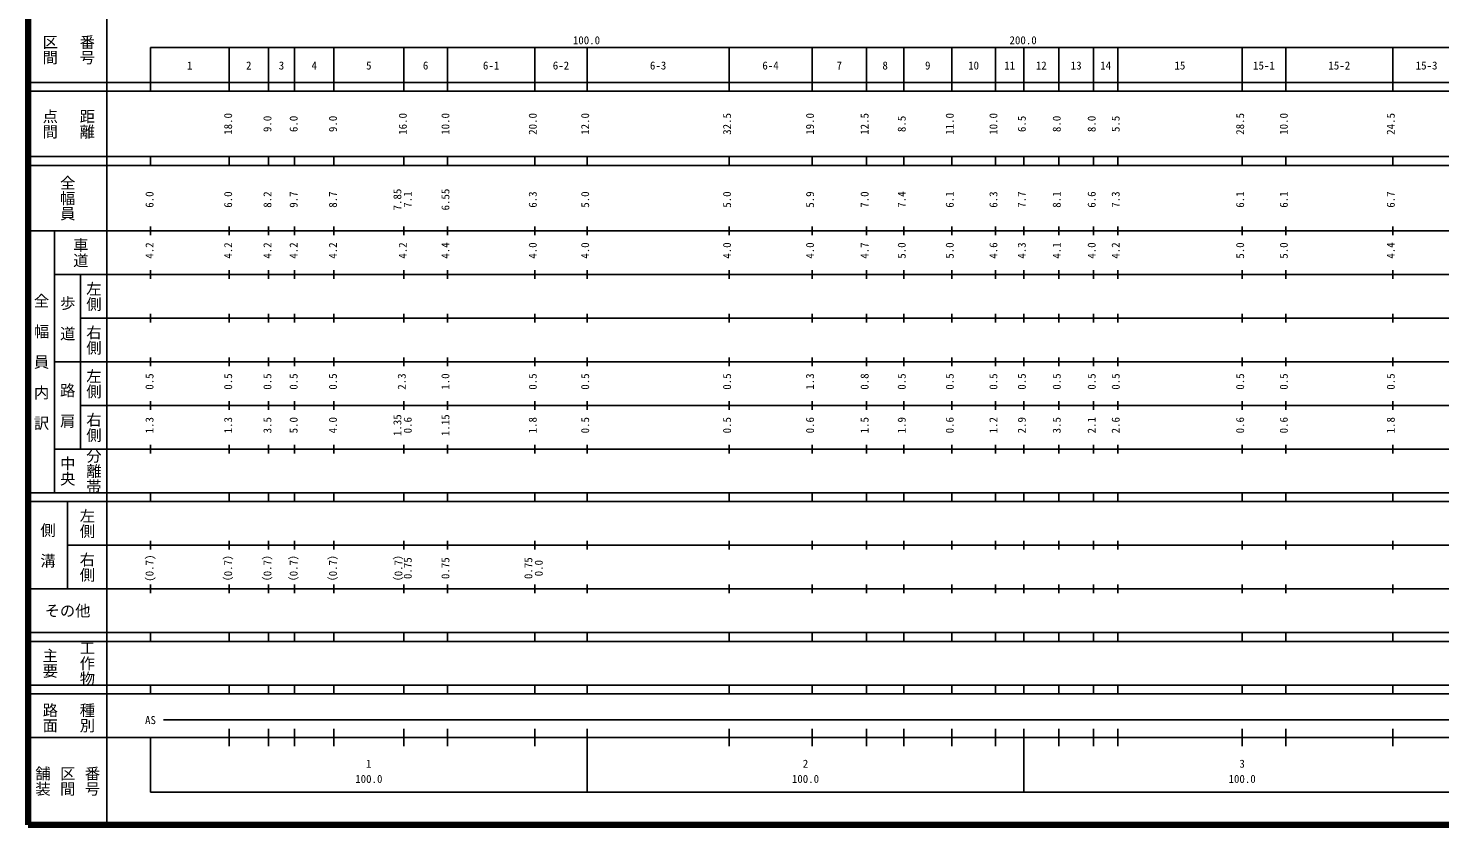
# Model space of a CAD drawing. Units: millimetres, scale not verified. Extents: x 40000 to 680000, y 20000 to 380000.
# Drawn here: x 40000 to 363266, y 20000 to 202409 of the extents above; entities that cross this region are included whole.
import ezdxf
from ezdxf.enums import TextEntityAlignment as Align

# ---------------------------------------------------------------- set-up
doc = ezdxf.new("R2010")
doc.units = ezdxf.units.MM
doc.header["$LTSCALE"] = 1000
doc.layers.add('M-TTL', color=2, linetype='Continuous', lineweight=140)
doc.layers.add('M-TTL-BAND', color=7, linetype='Continuous', lineweight=25)
doc.styles.add('@ＭＳ ゴシック', font='')
doc.styles.add('ＭＳ ゴシック', font='')
doc.styles.get('@ＭＳ ゴシック').set_extended_font_data('@MS Gothic')
doc.styles.get('ＭＳ ゴシック').set_extended_font_data('MS Gothic')

msp = doc.modelspace()

# ---------------------------------------------------------------- linework, layer by layer
at = {"layer": 'M-TTL'}
for p, q in [((40000, 380000), (40000, 20000)), ((40000, 20000), (680000, 20000))]:
    msp.add_line(p, q, dxfattribs=at)
at = {"layer": 'M-TTL-BAND'}
for p, q in [((58000, 370000), (58000, 20000)), ((68000, 198000), (579000, 198000)), ((68000, 198000), (68000, 188000)), ((86000, 188000), (86000, 198000)), ((95000, 188000), (95000, 198000)), ((101000, 188000), (101000, 198000)), ((110000, 188000), (110000, 198000)), ((126000, 188000), (126000, 198000)), ((136000, 188000), (136000, 198000)), ((156000, 188000), (156000, 198000)), ((168000, 188000), (168000, 198000)), ((168000, 188000), (168000, 198000)), ((200500, 188000), (200500, 198000)), ((219500, 188000), (219500, 198000)), ((232000, 188000), (232000, 198000)), ((240500, 188000), (240500, 198000)), ((251500, 188000), (251500, 198000)), ((261500, 188000), (261500, 198000)), ((268000, 188000), (268000, 198000)), ((268000, 188000), (268000, 198000)), ((276000, 188000), (276000, 198000)), ((284000, 188000), (284000, 198000)), ((289500, 188000), (289500, 198000)), ((318000, 188000), (318000, 198000)), ((328000, 188000), (328000, 198000)), ((352500, 188000), (352500, 198000)), ((40000, 190000), (579000, 190000)), ((40000, 188000), (579000, 188000)), ((40000, 173000), (579000, 173000)), ((68000, 171000), (68000, 173000)), ((86000, 171000), (86000, 173000)), ((95000, 171000), (95000, 173000)), ((101000, 171000), (101000, 173000)), ((110000, 171000), (110000, 173000)), ((126000, 171000), (126000, 173000)), ((136000, 171000), (136000, 173000)), ((156000, 171000), (156000, 173000)), ((168000, 171000), (168000, 173000)), ((200500, 171000), (200500, 173000)), ((219500, 171000), (219500, 173000)), ((232000, 171000), (232000, 173000)), ((240500, 171000), (240500, 173000)), ((251500, 171000), (251500, 173000)), ((261500, 171000), (261500, 173000)), ((268000, 171000), (268000, 173000)), ((276000, 171000), (276000, 173000)), ((284000, 171000), (284000, 173000)), ((289500, 171000), (289500, 173000)), ((318000, 171000), (318000, 173000)), ((328000, 171000), (328000, 173000)), ((352500, 171000), (352500, 173000)), ((40000, 171000), (579000, 171000)), ((40000, 156000), (579000, 156000)), ((46000, 96000), (46000, 156000)), ((68000, 155000), (68000, 157000)), ((86000, 155000), (86000, 157000)), ((95000, 155000), (95000, 157000)), ((101000, 155000), (101000, 157000)), ((110000, 155000), (110000, 157000)), ((126000, 155000), (126000, 157000)), ((136000, 155000), (136000, 157000)), ((156000, 155000), (156000, 157000)), ((168000, 155000), (168000, 157000)), ((200500, 155000), (200500, 157000)), ((219500, 155000), (219500, 157000)), ((232000, 155000), (232000, 157000)), ((240500, 155000), (240500, 157000)), ((251500, 155000), (251500, 157000)), ((261500, 155000), (261500, 157000)), ((268000, 155000), (268000, 157000)), ((276000, 155000), (276000, 157000)), ((284000, 155000), (284000, 157000)), ((289500, 155000), (289500, 157000)), ((318000, 155000), (318000, 157000)), ((328000, 155000), (328000, 157000)), ((352500, 155000), (352500, 157000)), ((46000, 146000), (579000, 146000)), ((52000, 146000), (52000, 106000)), ((68000, 145000), (68000, 147000)), ((86000, 145000), (86000, 147000)), ((95000, 145000), (95000, 147000)), ((101000, 145000), (101000, 147000)), ((110000, 145000), (110000, 147000)), ((126000, 145000), (126000, 147000)), ((136000, 145000), (136000, 147000)), ((156000, 145000), (156000, 147000)), ((168000, 145000), (168000, 147000)), ((200500, 145000), (200500, 147000)), ((219500, 145000), (219500, 147000)), ((232000, 145000), (232000, 147000)), ((240500, 145000), (240500, 147000)), ((251500, 145000), (251500, 147000)), ((261500, 145000), (261500, 147000)), ((268000, 145000), (268000, 147000)), ((276000, 145000), (276000, 147000)), ((284000, 145000), (284000, 147000)), ((289500, 145000), (289500, 147000)), ((318000, 145000), (318000, 147000)), ((328000, 145000), (328000, 147000)), ((352500, 145000), (352500, 147000)), ((52000, 136000), (579000, 136000)), ((68000, 135000), (68000, 137000)), ((86000, 135000), (86000, 137000)), ((95000, 135000), (95000, 137000)), ((101000, 135000), (101000, 137000)), ((110000, 135000), (110000, 137000)), ((126000, 135000), (126000, 137000)), ((136000, 135000), (136000, 137000)), ((156000, 135000), (156000, 137000)), ((168000, 135000), (168000, 137000)), ((200500, 135000), (200500, 137000)), ((219500, 135000), (219500, 137000)), ((232000, 135000), (232000, 137000)), ((240500, 135000), (240500, 137000)), ((251500, 135000), (251500, 137000)), ((261500, 135000), (261500, 137000)), ((268000, 135000), (268000, 137000)), ((276000, 135000), (276000, 137000)), ((284000, 135000), (284000, 137000)), ((289500, 135000), (289500, 137000)), ((318000, 135000), (318000, 137000)), ((328000, 135000), (328000, 137000)), ((352500, 135000), (352500, 137000)), ((68000, 125000), (68000, 127000)), ((86000, 125000), (86000, 127000)), ((95000, 125000), (95000, 127000)), ((101000, 125000), (101000, 127000)), ((110000, 125000), (110000, 127000)), ((126000, 125000), (126000, 127000)), ((136000, 125000), (136000, 127000)), ((156000, 125000), (156000, 127000)), ((168000, 125000), (168000, 127000)), ((200500, 125000), (200500, 127000)), ((219500, 125000), (219500, 127000)), ((232000, 125000), (232000, 127000)), ((240500, 125000), (240500, 127000)), ((251500, 125000), (251500, 127000)), ((261500, 125000), (261500, 127000)), ((268000, 125000), (268000, 127000)), ((276000, 125000), (276000, 127000)), ((284000, 125000), (284000, 127000)), ((289500, 125000), (289500, 127000)), ((318000, 125000), (318000, 127000)), ((328000, 125000), (328000, 127000)), ((352500, 125000), (352500, 127000)), ((46000, 126000), (579000, 126000)), ((68000, 115000), (68000, 117000)), ((86000, 115000), (86000, 117000)), ((95000, 115000), (95000, 117000)), ((101000, 115000), (101000, 117000)), ((110000, 115000), (110000, 117000)), ((126000, 115000), (126000, 117000)), ((136000, 115000), (136000, 117000)), ((156000, 115000), (156000, 117000)), ((168000, 115000), (168000, 117000)), ((200500, 115000), (200500, 117000)), ((219500, 115000), (219500, 117000)), ((232000, 115000), (232000, 117000)), ((240500, 115000), (240500, 117000)), ((251500, 115000), (251500, 117000)), ((261500, 115000), (261500, 117000)), ((268000, 115000), (268000, 117000)), ((276000, 115000), (276000, 117000)), ((284000, 115000), (284000, 117000)), ((289500, 115000), (289500, 117000)), ((318000, 115000), (318000, 117000)), ((328000, 115000), (328000, 117000)), ((352500, 115000), (352500, 117000)), ((52000, 116000), (579000, 116000)), ((68000, 105000), (68000, 107000)), ((86000, 105000), (86000, 107000)), ((95000, 105000), (95000, 107000)), ((101000, 105000), (101000, 107000)), ((110000, 105000), (110000, 107000)), ((126000, 105000), (126000, 107000)), ((136000, 105000), (136000, 107000)), ((156000, 105000), (156000, 107000)), ((168000, 105000), (168000, 107000)), ((200500, 105000), (200500, 107000)), ((219500, 105000), (219500, 107000)), ((232000, 105000), (232000, 107000)), ((240500, 105000), (240500, 107000)), ((251500, 105000), (251500, 107000)), ((261500, 105000), (261500, 107000)), ((268000, 105000), (268000, 107000)), ((276000, 105000), (276000, 107000)), ((284000, 105000), (284000, 107000)), ((289500, 105000), (289500, 107000)), ((318000, 105000), (318000, 107000)), ((328000, 105000), (328000, 107000)), ((352500, 105000), (352500, 107000)), ((46000, 106000), (579000, 106000)), ((40000, 96000), (579000, 96000)), ((40000, 94000), (579000, 94000)), ((49000, 94000), (49000, 74000)), ((68000, 94000), (68000, 96000)), ((86000, 94000), (86000, 96000)), ((95000, 94000), (95000, 96000)), ((101000, 94000), (101000, 96000)), ((110000, 94000), (110000, 96000)), ((126000, 94000), (126000, 96000)), ((136000, 94000), (136000, 96000)), ((156000, 94000), (156000, 96000)), ((168000, 94000), (168000, 96000)), ((200500, 94000), (200500, 96000)), ((219500, 94000), (219500, 96000)), ((232000, 94000), (232000, 96000)), ((240500, 94000), (240500, 96000)), ((251500, 94000), (251500, 96000)), ((261500, 94000), (261500, 96000)), ((268000, 94000), (268000, 96000)), ((276000, 94000), (276000, 96000)), ((284000, 94000), (284000, 96000)), ((289500, 94000), (289500, 96000)), ((318000, 94000), (318000, 96000)), ((328000, 94000), (328000, 96000)), ((352500, 94000), (352500, 96000)), ((68000, 83000), (68000, 85000)), ((86000, 83000), (86000, 85000)), ((95000, 83000), (95000, 85000)), ((101000, 83000), (101000, 85000)), ((110000, 83000), (110000, 85000)), ((126000, 83000), (126000, 85000)), ((136000, 83000), (136000, 85000)), ((156000, 83000), (156000, 85000)), ((168000, 83000), (168000, 85000)), ((200500, 83000), (200500, 85000)), ((219500, 83000), (219500, 85000)), ((232000, 83000), (232000, 85000)), ((240500, 83000), (240500, 85000)), ((251500, 83000), (251500, 85000)), ((261500, 83000), (261500, 85000)), ((268000, 83000), (268000, 85000)), ((276000, 83000), (276000, 85000)), ((284000, 83000), (284000, 85000)), ((289500, 83000), (289500, 85000)), ((318000, 83000), (318000, 85000)), ((328000, 83000), (328000, 85000)), ((352500, 83000), (352500, 85000)), ((49000, 84000), (579000, 84000)), ((68000, 73000), (68000, 75000)), ((86000, 73000), (86000, 75000)), ((95000, 73000), (95000, 75000)), ((101000, 73000), (101000, 75000)), ((110000, 73000), (110000, 75000)), ((126000, 73000), (126000, 75000)), ((136000, 73000), (136000, 75000)), ((156000, 73000), (156000, 75000)), ((168000, 73000), (168000, 75000)), ((200500, 73000), (200500, 75000)), ((219500, 73000), (219500, 75000)), ((232000, 73000), (232000, 75000)), ((240500, 73000), (240500, 75000)), ((251500, 73000), (251500, 75000)), ((261500, 73000), (261500, 75000)), ((268000, 73000), (268000, 75000)), ((276000, 73000), (276000, 75000)), ((284000, 73000), (284000, 75000)), ((289500, 73000), (289500, 75000)), ((318000, 73000), (318000, 75000)), ((328000, 73000), (328000, 75000)), ((352500, 73000), (352500, 75000)), ((40000, 74000), (579000, 74000)), ((40000, 64000), (579000, 64000)), ((40000, 62000), (579000, 62000)), ((68000, 62000), (68000, 64000)), ((86000, 62000), (86000, 64000)), ((95000, 62000), (95000, 64000)), ((101000, 62000), (101000, 64000)), ((110000, 62000), (110000, 64000)), ((126000, 62000), (126000, 64000)), ((136000, 62000), (136000, 64000)), ((156000, 62000), (156000, 64000)), ((168000, 62000), (168000, 64000)), ((200500, 62000), (200500, 64000)), ((219500, 62000), (219500, 64000)), ((232000, 62000), (232000, 64000)), ((240500, 62000), (240500, 64000)), ((251500, 62000), (251500, 64000)), ((261500, 62000), (261500, 64000)), ((268000, 62000), (268000, 64000)), ((276000, 62000), (276000, 64000)), ((284000, 62000), (284000, 64000)), ((289500, 62000), (289500, 64000)), ((318000, 62000), (318000, 64000)), ((328000, 62000), (328000, 64000)), ((352500, 62000), (352500, 64000)), ((40000, 52000), (579000, 52000)), ((68000, 50000), (68000, 52000)), ((86000, 50000), (86000, 52000)), ((95000, 50000), (95000, 52000)), ((101000, 50000), (101000, 52000)), ((110000, 50000), (110000, 52000)), ((126000, 50000), (126000, 52000)), ((136000, 50000), (136000, 52000)), ((156000, 50000), (156000, 52000)), ((168000, 50000), (168000, 52000)), ((200500, 50000), (200500, 52000)), ((219500, 50000), (219500, 52000)), ((232000, 50000), (232000, 52000)), ((240500, 50000), (240500, 52000)), ((251500, 50000), (251500, 52000)), ((261500, 50000), (261500, 52000)), ((268000, 50000), (268000, 52000)), ((276000, 50000), (276000, 52000)), ((284000, 50000), (284000, 52000)), ((289500, 50000), (289500, 52000)), ((318000, 50000), (318000, 52000)), ((328000, 50000), (328000, 52000)), ((352500, 50000), (352500, 52000)), ((40000, 50000), (579000, 50000)), ((71000, 44000), (481870, 44000)), ((40000, 40000), (579000, 40000)), ((68000, 40000), (68000, 27500)), ((86000, 38000), (86000, 42000)), ((95000, 38000), (95000, 42000)), ((101000, 38000), (101000, 42000)), ((110000, 38000), (110000, 42000)), ((126000, 38000), (126000, 42000)), ((136000, 38000), (136000, 42000)), ((156000, 38000), (156000, 42000)), ((168000, 27500), (168000, 42000)), ((200500, 38000), (200500, 42000)), ((219500, 38000), (219500, 42000)), ((232000, 38000), (232000, 42000)), ((240500, 38000), (240500, 42000)), ((251500, 38000), (251500, 42000)), ((261500, 38000), (261500, 42000)), ((268000, 27500), (268000, 42000)), ((276000, 38000), (276000, 42000)), ((284000, 38000), (284000, 42000)), ((289500, 38000), (289500, 42000)), ((318000, 38000), (318000, 42000)), ((328000, 38000), (328000, 42000)), ((352500, 38000), (352500, 42000)), ((68000, 27500), (579000, 27500))]:
    msp.add_line(p, q, dxfattribs=at)

# ---------------------------------------------------------------- texts
at = {"layer": 'M-TTL-BAND', "style": '@ＭＳ ゴシック'}
for s, p in [('区間', (45000, 197500)), ('番号', (53500, 197500)), ('点間', (45000, 180500)), ('距離', (53500, 180500)), ('全幅員', (49000, 163500)), ('車道', (52000, 151000)), ('左側', (55000, 141000)), ('全\u3000幅\u3000員\u3000内\u3000訳', (43000, 126000)), ('歩\u3000道', (49000, 136000)), ('右側', (55000, 131000)), ('左側', (55000, 121000)), ('路\u3000肩', (49000, 116000)), ('右側', (55000, 111000)), ('中央', (49000, 101000)), ('分離帯', (55000, 101000)), ('左側', (53500, 89000)), ('側\u3000溝', (44500, 84000)), ('右側', (53500, 79000)), ('工作物', (53500, 57000)), ('主要', (45000, 57000)), ('路面', (45000, 44500)), ('種別', (53500, 44500)), ('舗装', (43333, 30000)), ('区間', (49000, 30000)), ('番号', (54667, 30000))]:
    msp.add_text(s, height=2566, rotation=270, dxfattribs=at).set_placement(p, align=Align.MIDDLE_CENTER)
at = {"layer": 'M-TTL-BAND', "style": 'ＭＳ ゴシック'}
for s, p in [('100.0', (167844, 198195)), ('200.0', (267844, 198195)), ('1', (77000, 192405)), ('2', (90500, 192405)), ('3', (98000, 192405)), ('4', (105500, 192405)), ('5', (118000, 192405)), ('6', (131000, 192405)), ('6-1', (146000, 192405)), ('6-2', (162000, 192405)), ('6-3', (184250, 192405)), ('6-4', (210000, 192405)), ('7', (225750, 192405)), ('8', (236250, 192405)), ('9', (246000, 192405)), ('10', (256500, 192405)), ('11', (264750, 192405)), ('12', (272000, 192405)), ('13', (280000, 192405)), ('14', (286750, 192405)), ('15', (303750, 192405)), ('15-1', (323000, 192405)), ('15-2', (340250, 192405)), ('15-3', (360250, 192405)), ('AS', (68000, 42500)), ('1', (118000, 32523)), ('2', (218000, 32523)), ('3', (318000, 32523)), ('100.0', (118000, 29033)), ('100.0', (218000, 29033)), ('100.0', (318000, 29033))]:
    msp.add_text(s, height=1833, dxfattribs=at).set_placement(p, align=Align.BOTTOM_CENTER)
for s, p in [('18.0', (87238, 180500)), ('9.0', (96238, 180500)), ('6.0', (102238, 180500)), ('9.0', (111238, 180500)), ('16.0', (127238, 180500)), ('10.0', (137000, 180500)), ('20.0', (157000, 180500)), ('12.0', (169000, 180500)), ('32.5', (201500, 180500)), ('19.0', (220500, 180500)), ('12.5', (233000, 180500)), ('8.5', (241500, 180500)), ('11.0', (252500, 180500)), ('10.0', (262500, 180500)), ('6.5', (269000, 180500)), ('8.0', (277000, 180500)), ('8.0', (285000, 180500)), ('5.5', (290500, 180500)), ('28.5', (319000, 180500)), ('10.0', (329000, 180500)), ('24.5', (353500, 180500)), ('6.0', (69238, 163174)), ('6.0', (87238, 163174)), ('8.2', (96238, 163174)), ('9.7', (102238, 163174)), ('8.7', (111238, 163174)), ('7.85', (126000, 163174)), ('7.1', (128370, 163174)), ('6.55', (137000, 163174)), ('6.3', (157000, 163174)), ('5.0', (169000, 163174)), ('5.0', (201500, 163174)), ('5.9', (220500, 163174)), ('7.0', (233000, 163174)), ('7.4', (241500, 163174)), ('6.1', (252500, 163174)), ('6.3', (262500, 163174)), ('7.7', (269000, 163174)), ('8.1', (277000, 163174)), ('6.6', (285000, 163174)), ('7.3', (290500, 163174)), ('6.1', (319000, 163174)), ('6.1', (329000, 163174)), ('6.7', (353500, 163174)), ('4.2', (69238, 151500)), ('4.2', (87238, 151500)), ('4.2', (96238, 151500)), ('4.2', (102238, 151500)), ('4.2', (111238, 151500)), ('4.2', (127238, 151500)), ('4.4', (137000, 151500)), ('4.0', (157000, 151500)), ('4.0', (169000, 151500)), ('4.0', (201500, 151500)), ('4.0', (220500, 151500)), ('4.7', (233000, 151500)), ('5.0', (241500, 151500)), ('5.0', (252500, 151500)), ('4.6', (262500, 151500)), ('4.3', (269000, 151500)), ('4.1', (277000, 151500)), ('4.0', (285000, 151500)), ('4.2', (290500, 151500)), ('5.0', (319000, 151500)), ('5.0', (329000, 151500)), ('4.4', (353500, 151500)), ('0.5', (69238, 121500)), ('0.5', (87238, 121500)), ('0.5', (96238, 121500)), ('0.5', (102238, 121500)), ('0.5', (111238, 121500)), ('2.3', (127000, 121500)), ('1.0', (137000, 121500)), ('0.5', (157000, 121500)), ('0.5', (169000, 121500)), ('0.5', (201500, 121500)), ('1.3', (220500, 121500)), ('0.8', (233000, 121500)), ('0.5', (241500, 121500)), ('0.5', (252500, 121500)), ('0.5', (262500, 121500)), ('0.5', (269000, 121500)), ('0.5', (277000, 121500)), ('0.5', (285000, 121500)), ('0.5', (290500, 121500)), ('0.5', (319000, 121500)), ('0.5', (329000, 121500)), ('0.5', (353500, 121500)), ('1.3', (69238, 111500)), ('1.3', (87238, 111500)), ('3.5', (96238, 111500)), ('5.0', (102238, 111500)), ('4.0', (111238, 111500)), ('1.35', (126000, 111500)), ('0.6', (128370, 111500)), ('1.15', (137000, 111500)), ('1.8', (157000, 111500)), ('0.5', (169000, 111500)), ('0.5', (201500, 111500)), ('0.6', (220500, 111500)), ('1.5', (233000, 111500)), ('1.9', (241500, 111500)), ('0.6', (252500, 111500)), ('1.2', (262500, 111500)), ('2.9', (269000, 111500)), ('3.5', (277000, 111500)), ('2.1', (285000, 111500)), ('2.6', (290500, 111500)), ('0.6', (319000, 111500)), ('0.6', (329000, 111500)), ('1.8', (353500, 111500)), ('(0.7)', (69238, 78764)), ('（0.7）', (87238, 78764)), ('（0.7）', (96238, 78764)), ('（0.7）', (102238, 78764)), ('（0.7）', (111238, 78764)), ('（0.7）', (126238, 78764)), ('0.75', (128370, 78764)), ('0.75', (137000, 78764)), ('0.75', (156000, 78764)), ('0.0', (158370, 78764))]:
    msp.add_text(s, height=1833, rotation=90, dxfattribs=at).set_placement(p, align=Align.BOTTOM_CENTER)
msp.add_text('その他', height=2566, dxfattribs=at).set_placement((49000, 69000), align=Align.MIDDLE_CENTER)

doc.saveas('drawing.dxf')
